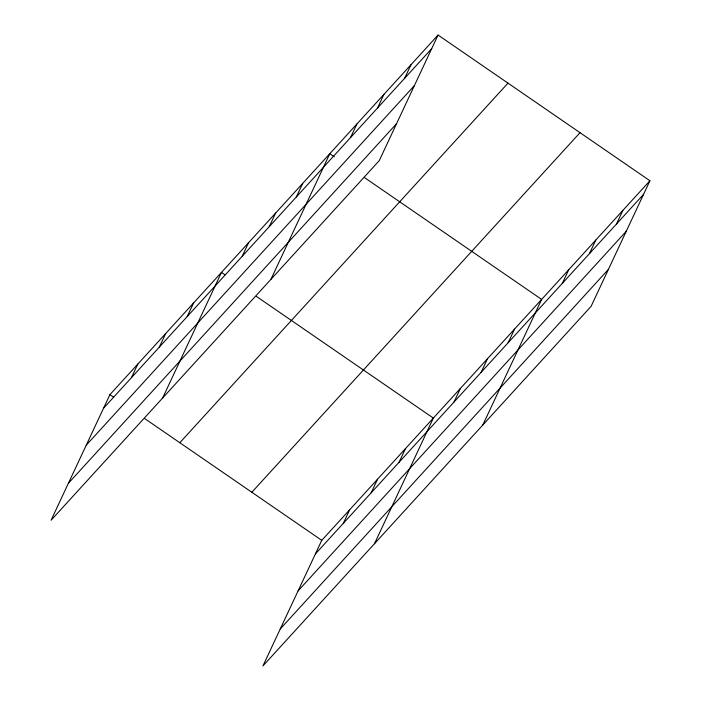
<?xml version="1.0" encoding="UTF-8"?>
<svg xmlns="http://www.w3.org/2000/svg" width="701" height="701" viewBox="0 0 701 701"><rect width="100%" height="100%" fill="white"/><g stroke="black" fill="none" stroke-linecap="round" stroke-linejoin="round"><path stroke-width="1.05" d="M438.072 35.05L109.908 394.645L51.077 520.247L379.241 160.652L438.072 35.05L649.923 180.753L591.092 306.355L262.928 665.95L321.759 540.348L649.923 180.753M131.438 377.673L137.808 364.073M159.329 347.1L165.699 333.51M187.228 316.537L193.59 302.946M162.65 397.984L221.49 272.382L225.074 274.845M242.195 256.303L248.557 242.712M269.263 226.642L275.633 213.051M296.339 196.972L302.709 183.382M270.945 279.322L329.785 153.712L334.263 156.796M350.491 137.641L356.853 124.051M377.559 107.972L383.929 94.381M404.635 78.31L411.005 64.72M343.288 523.375L349.659 509.785M371.18 492.803L377.55 479.212M399.079 462.239L405.441 448.649M374.5 543.687L433.341 418.085L256.443 296.418M454.046 402.006L460.408 388.415M481.114 372.345L487.484 358.754M508.19 342.675L514.56 329.084M482.796 425.025L541.636 299.423L364.739 177.756M562.342 283.344L568.704 269.754M589.41 253.674L595.78 240.084M616.486 224.013L622.856 210.423M103.546 408.236L431.711 48.641M86.232 445.196L414.396 85.61M68.391 483.278L396.556 123.691M179.824 442.725L507.988 83.13M251.852 492.26L580.016 132.673M315.397 553.939L643.562 194.343M298.083 590.899L626.247 231.312M280.242 628.99L608.407 269.394M109.908 394.645L113.492 397.108M144.862 418.681L321.759 540.348"/></g></svg>
